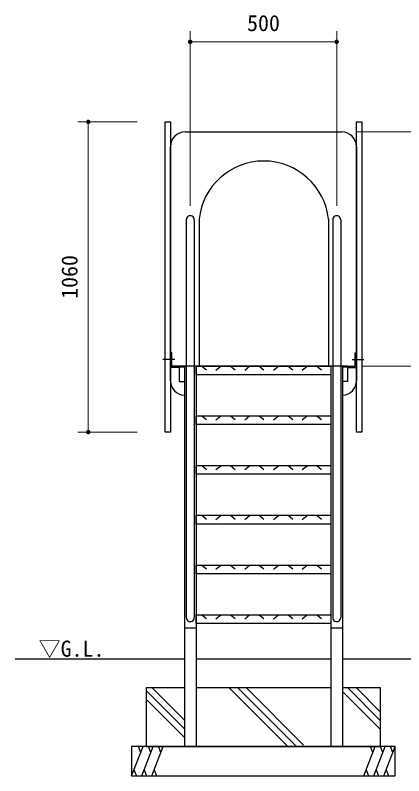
# Model space of a CAD drawing. Units: millimetres at full size, sheet at 1:30. Extents: x 450 to 12150, y 450 to 8460.
# Drawn here: x 8880 to 10207, y 3176 to 5775 of the extents above; entities that cross this region are included whole.
import ezdxf
from ezdxf.enums import TextEntityAlignment as Align

# ---------------------------------------------------------------- set-up
doc = ezdxf.new("R2010")
doc.units = ezdxf.units.MM
doc.header["$LTSCALE"] = 30
for name, color, linetype, lineweight in [('D-STR-DIM\u3000寸法線、寸法値', 7, 'Continuous', 13), ('D-STR-TXT\u3000文字列', 7, 'Continuous', 13), ('D-STR\u3000構造物外形線', 1, 'Continuous', 25)]:
    doc.layers.add(name, color=color, linetype=linetype, lineweight=lineweight)
doc.styles.add('ＭＳ ゴシック', font='')
doc.styles.get('ＭＳ ゴシック').set_extended_font_data('MS Gothic')

# ---------------------------------------------------------------- blocks, each defined once
blk = doc.blocks.new('filled_dot')
at = {"color": 0, "linetype": 'Continuous', "lineweight": -2, "const_width": 1.25}
blk.add_lwpolyline([(-0.625, 0, 1), (0.625, 0, 1)], format="xyb", close=True, dxfattribs=at)

msp = doc.modelspace()

# ---------------------------------------------------------------- linework, layer by layer
at = {"layer": 'D-STR-DIM\u3000寸法線、寸法値'}
for p, q in [((9477.87, 5123.86), (9477.87, 5719.77)), ((9978.07, 5123.86), (9978.07, 5719.77)), ((9477.87, 5683.77), (9978.07, 5683.77)), ((9296.67, 5410.33), (9093.8, 5410.33)), ((9129.8, 5410.33), (9129.8, 4350.33)), ((10043.37, 5376.02), (10726.45, 5376.02)), ((10063.37, 4576.02), (10726.45, 4576.02)), ((10063.37, 4576.02), (10726.45, 4576.02)), ((10063.37, 4576.02), (10581.45, 4576.02)), ((9296.67, 4350.33), (9093.8, 4350.33))]:
    msp.add_line(p, q, dxfattribs=at)
at = {"layer": 'D-STR\u3000構造物外形線'}
for p, q in [((9460.37, 5376.02), (9995.37, 5376.02)), ((9410.37, 4526.02), (9410.37, 5326.02)), ((10045.37, 5326.02), (10045.37, 4526.02)), ((9464.27, 5075.82), (9464.27, 3716.43)), ((9491.47, 5075.82), (9491.47, 3716.43)), ((9508.16, 5077.36), (9508.16, 4576.02)), ((9949.87, 5077.36), (9949.87, 4576.02)), ((9964.47, 5075.82), (9964.47, 3716.43)), ((9991.67, 5075.82), (9991.67, 3716.43)), ((9410.37, 4571.52), (9410.37, 4621.52)), ((9414.87, 4621.52), (9410.37, 4621.52)), ((9414.87, 4576.02), (9414.87, 4621.52)), ((10040.87, 4576.02), (10040.87, 4621.52)), ((10040.87, 4621.52), (10045.37, 4621.52)), ((10045.37, 4571.52), (10045.37, 4621.52)), ((9424.87, 4598.77), (9384.87, 4598.77)), ((9440.37, 4576.02), (9414.87, 4576.02)), ((10015.37, 4576.02), (9440.37, 4576.02)), ((9440.37, 4576.02), (9440.37, 4522.82)), ((9457.87, 4576.02), (9457.87, 3276.02)), ((9497.87, 4576.02), (9497.87, 3276.02)), ((9497.87, 4576.02), (9957.87, 4576.02)), ((9517.13, 4576.02), (9533.16, 4563.09)), ((9565.63, 4562.13), (9582.3, 4575.56)), ((9615.4, 4576.02), (9631.43, 4563.09)), ((9663.9, 4562.13), (9680.57, 4575.56)), ((9713.66, 4576.02), (9729.7, 4563.09)), ((9762.16, 4562.13), (9778.83, 4575.56)), ((9811.93, 4576.02), (9827.97, 4563.09)), ((9860.43, 4562.13), (9877.1, 4575.56)), ((9910.2, 4576.02), (9926.23, 4563.09)), ((9958.07, 4576.02), (9958.07, 3276.02)), ((9998.07, 4576.02), (9998.07, 3276.02)), ((10015.37, 4576.02), (10040.87, 4576.02)), ((10015.37, 4576.02), (10015.37, 4522.82)), ((10030.87, 4598.77), (10070.87, 4598.77)), ((9440.37, 4571.52), (9410.37, 4571.52)), ((9440.37, 4572.82), (9457.87, 4572.82)), ((9998.07, 4572.82), (10015.37, 4572.82)), ((10015.37, 4571.52), (10045.37, 4571.52)), ((9440.37, 4522.82), (9457.67, 4522.82)), ((10015.37, 4522.82), (9998.07, 4522.82)), ((9497.87, 4406.02), (9957.87, 4406.02)), ((9517.13, 4406.02), (9533.16, 4393.09)), ((9565.63, 4392.13), (9582.3, 4405.56)), ((9615.4, 4406.02), (9631.43, 4393.09)), ((9663.9, 4392.13), (9680.57, 4405.56)), ((9713.66, 4406.02), (9729.7, 4393.09)), ((9762.16, 4392.13), (9778.83, 4405.56)), ((9811.93, 4406.02), (9827.97, 4393.09)), ((9860.43, 4392.13), (9877.1, 4405.56)), ((9910.2, 4406.02), (9926.23, 4393.09)), ((9497.87, 4236.02), (9957.87, 4236.02)), ((9517.13, 4236.02), (9533.16, 4223.09)), ((9615.4, 4236.02), (9631.43, 4223.09)), ((9713.66, 4236.02), (9729.7, 4223.09)), ((9811.93, 4236.02), (9827.97, 4223.09)), ((9910.2, 4236.02), (9926.23, 4223.09)), ((9565.63, 4222.13), (9582.3, 4235.56)), ((9663.9, 4222.13), (9680.57, 4235.56)), ((9762.16, 4222.13), (9778.83, 4235.56)), ((9860.43, 4222.13), (9877.1, 4235.56)), ((9497.87, 4066.02), (9957.87, 4066.02)), ((9517.13, 4066.02), (9533.16, 4053.09)), ((9565.63, 4052.13), (9582.3, 4065.56)), ((9615.4, 4066.02), (9631.43, 4053.09)), ((9663.9, 4052.13), (9680.57, 4065.56)), ((9713.66, 4066.02), (9729.7, 4053.09)), ((9762.16, 4052.13), (9778.83, 4065.56)), ((9811.93, 4066.02), (9827.97, 4053.09)), ((9860.43, 4052.13), (9877.1, 4065.56)), ((9910.2, 4066.02), (9926.23, 4053.09)), ((9497.87, 3896.02), (9957.87, 3896.02)), ((9517.13, 3896.02), (9533.16, 3883.09)), ((9565.63, 3882.13), (9582.3, 3895.56)), ((9615.4, 3896.02), (9631.43, 3883.09)), ((9663.9, 3882.13), (9680.57, 3895.56)), ((9713.66, 3896.02), (9729.7, 3883.09)), ((9762.16, 3882.13), (9778.83, 3895.56)), ((9811.93, 3896.02), (9827.97, 3883.09)), ((9860.43, 3882.13), (9877.1, 3895.56)), ((9910.2, 3896.02), (9926.23, 3883.09)), ((9497.87, 3726.02), (9957.87, 3726.02)), ((9517.13, 3726.02), (9533.16, 3713.09)), ((9565.63, 3712.13), (9582.3, 3725.56)), ((9615.4, 3726.02), (9631.43, 3713.09)), ((9663.9, 3712.13), (9680.57, 3725.56)), ((9713.66, 3726.02), (9729.7, 3713.09)), ((9762.16, 3712.13), (9778.83, 3725.56)), ((9811.93, 3726.02), (9827.97, 3713.09)), ((9860.43, 3712.13), (9877.1, 3725.56)), ((9910.2, 3726.02), (9926.23, 3713.09)), ((9457.87, 3681.91), (9497.87, 3681.91)), ((9958.07, 3681.91), (9998.07, 3681.91)), ((8880.37, 3576.02), (9457.87, 3576.02)), ((9497.87, 3576.02), (9958.07, 3576.02)), ((9998.07, 3576.02), (10480.37, 3576.02)), ((9330.37, 3464.15), (9457.87, 3336.65)), ((9348.2, 3476.02), (9457.87, 3366.35)), ((9958.07, 3476.02), (9497.87, 3476.02)), ((9610.8, 3476.02), (9810.8, 3276.02)), ((9640.5, 3476.02), (9840.5, 3276.02)), ((9670.2, 3476.02), (9865.11, 3281.1)), ((9998.07, 3463.75), (10125.37, 3336.45)), ((10015.5, 3476.02), (10125.37, 3366.15)), ((10045.2, 3476.02), (10125.37, 3395.85)), ((9330.37, 3434.45), (9457.87, 3306.95)), ((9277.87, 3176.02), (9316.77, 3276.02)), ((9308.75, 3255.41), (9300.74, 3276.02)), ((9312.18, 3176.02), (9351.08, 3276.02)), ((9343.06, 3255.41), (9335.05, 3276.02)), ((9346.48, 3176.02), (9385.38, 3276.02)), ((9377.37, 3255.41), (9369.35, 3276.02)), ((10070.35, 3176.02), (10109.25, 3276.02)), ((10101.24, 3255.41), (10093.23, 3276.02)), ((10104.66, 3176.02), (10143.56, 3276.02)), ((10135.55, 3255.41), (10127.53, 3276.02)), ((10138.97, 3176.02), (10177.87, 3276.02)), ((10169.85, 3255.41), (10161.84, 3276.02)), ((9285.88, 3196.62), (9293.9, 3176.02)), ((9320.19, 3196.62), (9328.2, 3176.02)), ((9354.5, 3196.62), (9362.51, 3176.02)), ((10078.37, 3196.62), (10086.38, 3176.02)), ((10112.68, 3196.62), (10120.69, 3176.02)), ((10146.98, 3196.62), (10155, 3176.02))]:
    msp.add_line(p, q, dxfattribs=at)
for points in [[(9392.37, 5410.33), (9410.37, 5410.33), (9410.37, 4349.67), (9392.37, 4349.67)], [(10045.37, 5410.33), (10063.37, 5410.33), (10063.37, 4349.67), (10045.37, 4349.67)], [(9497.87, 4576.02), (9957.87, 4576.02), (9957.87, 4546.02), (9497.87, 4546.02)], [(9497.87, 4406.02), (9957.87, 4406.02), (9957.87, 4376.02), (9497.87, 4376.02)], [(9497.87, 4236.02), (9957.87, 4236.02), (9957.87, 4206.02), (9497.87, 4206.02)], [(9497.87, 4066.02), (9957.87, 4066.02), (9957.87, 4036.02), (9497.87, 4036.02)], [(9497.87, 3896.02), (9957.87, 3896.02), (9957.87, 3866.02), (9497.87, 3866.02)], [(9497.87, 3726.02), (9957.87, 3726.02), (9957.87, 3696.02), (9497.87, 3696.02)], [(9277.87, 3176.02), (10177.87, 3176.02), (10177.87, 3276.02), (9277.87, 3276.02)]]:
    msp.add_lwpolyline(points, close=True, dxfattribs=at)
msp.add_lwpolyline([(9457.87, 3476.02), (9327.87, 3476.02), (9327.87, 3276.02), (10127.87, 3276.02), (10127.87, 3476.02), (9998.07, 3476.02)], dxfattribs=at)
for centre, radius, start, end in [((9460.37, 5326.02), 50, 90, 180), ((9995.37, 5326.02), 50, 0, 90), ((9729.02, 5054.49), 222.03, 5.91008, 174.08992), ((9477.87, 5075.86), 13.6, 359.84514, 180.15486), ((9978.07, 5075.86), 13.6, 359.84514, 180.15486), ((9460.37, 4526.02), 50, 180, 267.13402), ((9995.37, 4526.02), 50, 273.09549, 0.00001), ((9477.87, 3716.39), 13.6, 179.84514, 0.15486), ((9978.07, 3716.39), 13.6, 179.84514, 0.15486)]:
    msp.add_arc(centre, radius, start, end, dxfattribs=at)

# ---------------------------------------------------------------- block references
at = {"layer": 'D-STR-DIM\u3000寸法線、寸法値', "xscale": 6, "yscale": 6}
msp.add_blockref('filled_dot', (9477.87, 5683.77), dxfattribs=at)
for p, rotation in [((9978.07, 5683.77), 180), ((9129.8, 5410.33), 270), ((9129.8, 4350.33), 90)]:
    msp.add_blockref('filled_dot', p, dxfattribs=dict(at, rotation=rotation))

# ---------------------------------------------------------------- texts
at = {"layer": 'D-STR-DIM\u3000寸法線、寸法値', "style": 'ＭＳ ゴシック'}
msp.add_text('500', height=54.99, dxfattribs=at).set_placement((9727.97, 5747.9), align=Align.MIDDLE_CENTER)
msp.add_text('1060', height=54.99, rotation=90, dxfattribs=at).set_placement((9065.67, 4880.33), align=Align.MIDDLE_CENTER)
at = {"layer": 'D-STR-TXT\u3000文字列', "style": 'ＭＳ ゴシック'}
msp.add_text('▽G.L.', height=54.99, dxfattribs=at).set_placement((9184.92, 3566.37), align=Align.BOTTOM_RIGHT)

doc.saveas('drawing.dxf')
